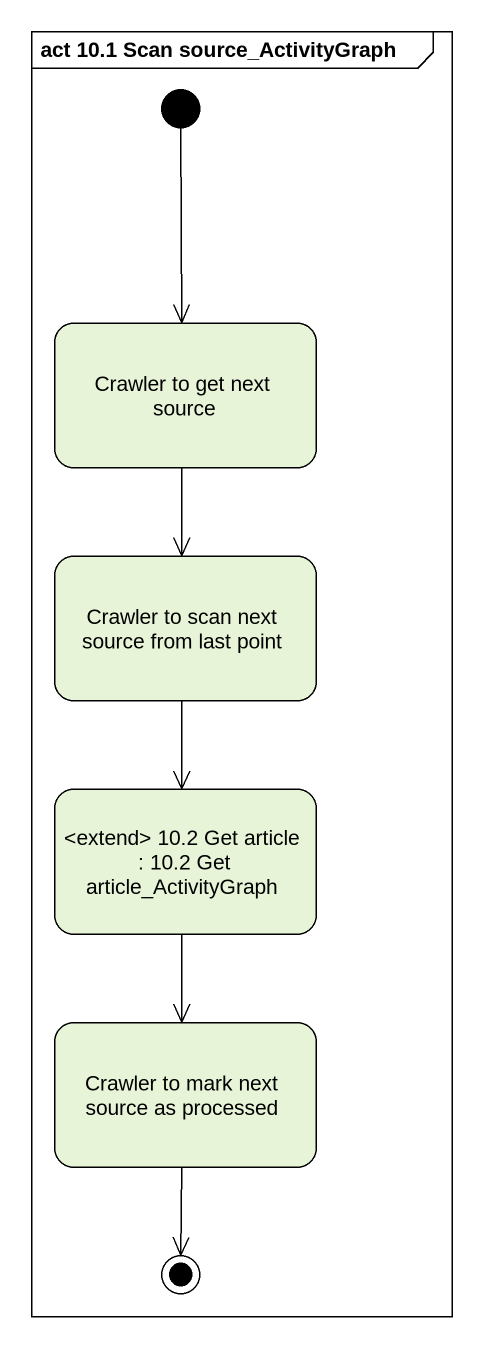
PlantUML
@startuml
mainframe act 10.1 Scan source_ActivityGraph
hide empty description
state "Crawler to get next source" as Crawler_to_get_next_source
state "Crawler to scan next source from last point" as Crawler_to_scan_next_source
state "<extend> 10.2 Get article : 10.2 Get article_ActivityGraph" as extend_10_2_Get_article
state "Crawler to mark next source as processed" as Crawler_to_mark_next_source
[*] --> Crawler_to_get_next_source
Crawler_to_get_next_source --> Crawler_to_scan_next_source
Crawler_to_scan_next_source --> extend_10_2_Get_article
extend_10_2_Get_article --> Crawler_to_mark_next_source
Crawler_to_mark_next_source --> [*]
@enduml
